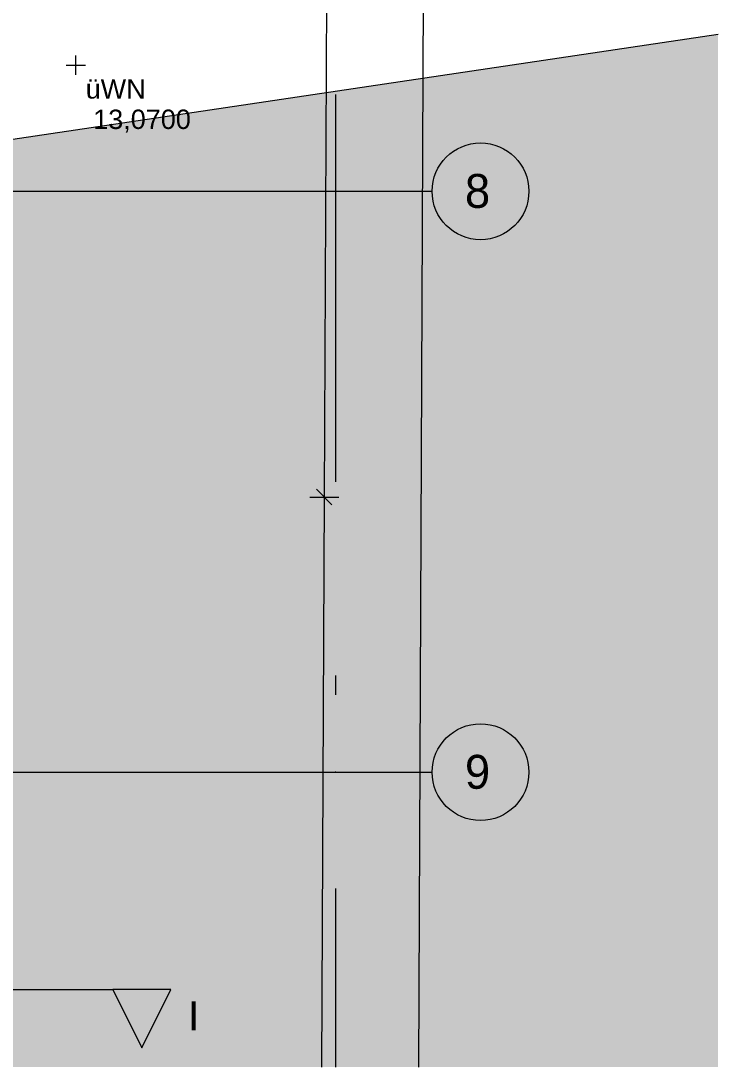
# Model space of a CAD drawing. Header units: metres. Extents: x -3 to 171, y -23 to 41.
# Drawn here: x 19.38 to 22.98, y -22.52 to -17.12 of the extents above; entities that cross this region are included whole.
import ezdxf

# ---------------------------------------------------------------- set-up
doc = ezdxf.new("R2010")
doc.units = ezdxf.units.M
doc.header["$MEASUREMENT"] = 0
doc.linetypes.add('Achse', pattern=[0.004, 0.002, -0.001, 0, -0.001])
doc.linetypes.add('Schnittlinie', pattern=[0.006, 0.003, -0.0015, 0, -0.0015])
for name, color, linetype in [('6._Dach PP STG1_1_000 Achsraster', 7, 'Continuous'), ('6._Dach PP STG1_1_725 Nachbarbebauung', 7, 'Continuous'), ('6._Dach PP STG1_1_851 Marker Schnitt', 7, 'Continuous'), ('6._Dach PP STG1_1_910 Allgemein Lageplan Höhen', 7, 'Continuous'), ('6._Dach PP STG1_1_950 Polierplan Bemaßung', 7, 'Continuous')]:
    doc.layers.add(name, color=color, linetype=linetype)
doc.styles.add('ERSTELLTER_STIL_1', font='arial.ttf')
doc.styles.add('ERSTELLTER_STIL_2', font='')
doc.styles.get('ERSTELLTER_STIL_2').set_extended_font_data('Eurostile')

msp = doc.modelspace()

# ---------------------------------------------------------------- hatches: boundary and pattern name
at = {"layer": '6._Dach PP STG1_1_725 Nachbarbebauung', "linetype": 'Continuous', "lineweight": 0, "true_color": 0x1f1f1f}
msp.add_hatch(color=250, dxfattribs=at).paths.add_polyline_path([(18.8897, -22.5231), (22.9775, -22.5231), (22.9775, -17.1904), (18.9154, -17.7942), (18.9035, -19.5703)])
at = {"layer": '6._Dach PP STG1_1_851 Marker Schnitt', "linetype": 'Continuous', "lineweight": 0, "true_color": 0x000000}
msp.add_hatch(color=18, dxfattribs=at).paths.add_polyline_path([(20.15, -22.1233), (19.85, -22.1233), (20, -22.4233)])

# ---------------------------------------------------------------- linework, layer by layer
at = {"layer": '6._Dach PP STG1_1_000 Achsraster', "color": 5, "linetype": 'Achse', "lineweight": 0, "ltscale": 1000}
for p, q in [((21, 3), (21, -22.5231)), ((-1.5, -18), (21, -18)), ((21, -18), (21.5, -18)), ((-1.5, -21), (21, -21)), ((21, -21), (21.5, -21))]:
    msp.add_line(p, q, dxfattribs=at)
at = {"layer": '6._Dach PP STG1_1_000 Achsraster', "color": 5, "linetype": 'Continuous', "lineweight": 0, "ltscale": 1000}
for centre in [(21.75, -18), (21.75, -21)]:
    msp.add_circle(centre, 0.25, dxfattribs=at)
at = {"layer": '6._Dach PP STG1_1_000 Achsraster', "color": 5, "linetype": 'Achse', "lineweight": 0, "ltscale": 1000}
for p in [(21, -18), (21, -18), (21, -21), (21, -21)]:
    msp.add_point(p, dxfattribs=at)
at = {"layer": '6._Dach PP STG1_1_725 Nachbarbebauung', "color": 8, "linetype": 'Continuous', "lineweight": 13, "ltscale": 1000, "flags": 128}
msp.add_lwpolyline([(22.9775, -17.1904), (18.9154, -17.7942), (18.9035, -19.5703), (18.8897, -22.5231)], dxfattribs=at)
at = {"layer": '6._Dach PP STG1_1_851 Marker Schnitt', "color": 7, "linetype": 'Schnittlinie', "lineweight": 13, "ltscale": 1000}
msp.add_line((5.8845, -22.1233), (19.85, -22.1233), dxfattribs=at)
at = {"layer": '6._Dach PP STG1_1_851 Marker Schnitt', "color": 7, "linetype": 'Continuous', "lineweight": 13, "ltscale": 1000, "flags": 128}
msp.add_lwpolyline([(20.15, -22.1233), (19.85, -22.1233), (20, -22.4233)], close=True, dxfattribs=at)
at = {"layer": '6._Dach PP STG1_1_910 Allgemein Lageplan Höhen', "color": 7, "linetype": 'Continuous', "lineweight": 13, "ltscale": 1000}
for p, q in [((19.6596, -17.3983), (19.6596, -17.2983)), ((19.6096, -17.3483), (19.7096, -17.3483))]:
    msp.add_line(p, q, dxfattribs=at)
at = {"layer": '6._Dach PP STG1_1_950 Polierplan Bemaßung', "color": 1, "linetype": 'Continuous', "lineweight": 13, "ltscale": 1000, "true_color": 0xfb0106}
for p, q in [((21.529, -0.0125), (21.4291, -22.5231)), ((20.9782, -11.4541), (20.9422, -19.5794)), ((20.982, -19.6196), (20.9024, -19.5392)), ((20.8672, -19.5791), (21.0172, -19.5797)), ((20.9422, -19.5794), (20.9291, -22.5231))]:
    msp.add_line(p, q, dxfattribs=at)

# ---------------------------------------------------------------- texts
at = {"layer": '6._Dach PP STG1_1_000 Achsraster', "color": 5, "linetype": 'Continuous', "lineweight": 0, "char_height": 0.175, "attachment_point": 1, "style": 'ERSTELLTER_STIL_2'}
for s, insert in [('\\A1;{\\pql;\\pt0;\\fEurostile|b0|i0|c0|p0;\\W1.000000;8}', (21.6695, -17.9107)), ('\\A1;{\\pql;\\pt0;\\fEurostile|b0|i0|c0|p0;\\W1.000000;9}', (21.6695, -20.9107))]:
    msp.add_mtext(s, dxfattribs=dict(at, insert=insert))
at = {"layer": '6._Dach PP STG1_1_851 Marker Schnitt', "color": 7, "linetype": 'Continuous', "lineweight": 13, "insert": (20.2972, -22.3333), "char_height": 0.15, "attachment_point": 9, "style": 'ERSTELLTER_STIL_1'}
msp.add_mtext('\\A1;{\\pqr;\\pt0;\\fArial|b0|i0|c0|p0;\\W1.000000;I}', dxfattribs=at)
at = {"layer": '6._Dach PP STG1_1_910 Allgemein Lageplan Höhen', "color": 7, "linetype": 'Continuous', "lineweight": 13, "char_height": 0.1, "attachment_point": 1, "style": 'ERSTELLTER_STIL_1'}
for s, insert in [('\\A1;{\\pql;\\fArial|b0|i0|c0|p0;\\W1.000000;üWN}', (19.7096, -17.4212)), ('\\A1;{\\pql;\\fArial|b0|i0|c0|p0;\\W1.000000; 13,0700}', (19.7096, -17.5783))]:
    msp.add_mtext(s, dxfattribs=dict(at, insert=insert))

doc.saveas('drawing.dxf')
